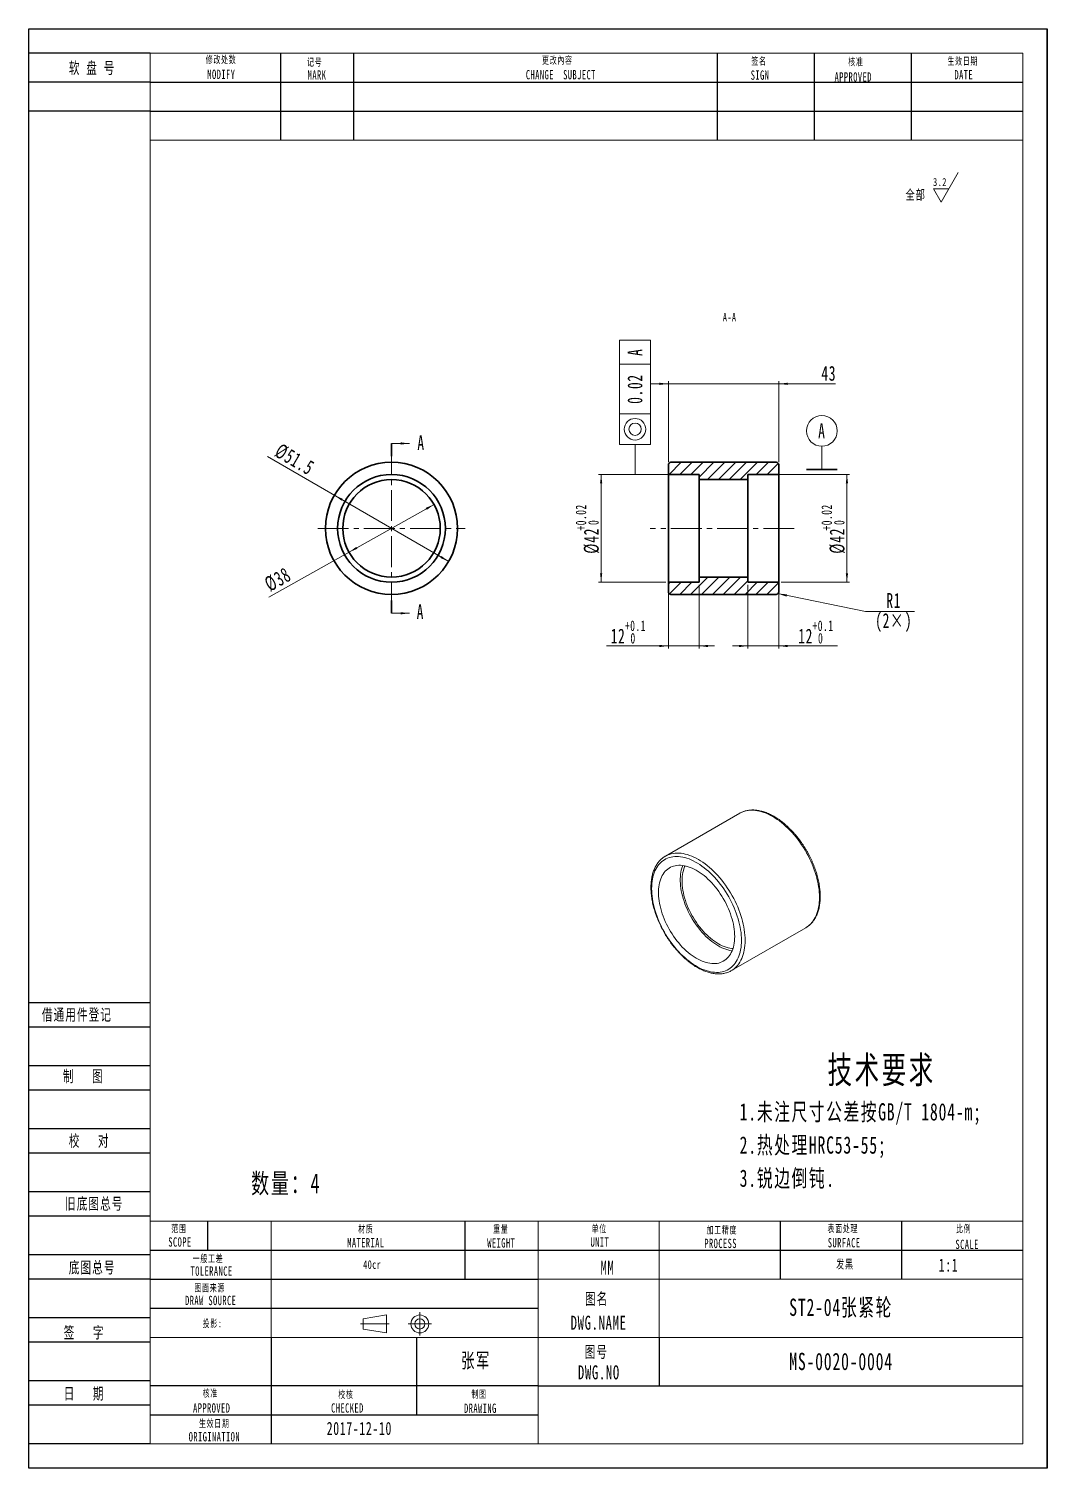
# Model space of a CAD drawing. Header units: millimetres. Extents: x 440 to 2654, y -10 to 563.
# Drawn here: x 876 to 1273, y 0 to 561 of the extents above; entities that cross this region are included whole.
import ezdxf

# ---------------------------------------------------------------- set-up
doc = ezdxf.new("R2010")
doc.units = ezdxf.units.MM
doc.set_wipeout_variables(frame=1)
doc.linetypes.add('AD_LTYPE3 0 mm', pattern=[16, 11, -1, 1, -1, 1, -1])
doc.linetypes.add('点画线', pattern=[18, 12, -2, 2, -2])
doc.layers.get('0').update_dxf_attribs({"lineweight": 35})
for name, color, linetype, lineweight in [('ACAD0', 7, 'Continuous', 0), ('ACADA-定位3-标高', 171, 'Continuous', 0), ('ACADA-构件3-柱砼', 9, 'Continuous', 0), ('ACADA-构件8-屋面', 7, 'Continuous', 0), ('EB0', 7, 'Continuous', 35), ('中心线层', 1, '点画线', 18), ('剖面线层', 4, 'Continuous', 18), ('尺寸线层', 3, 'Continuous', 18)]:
    doc.layers.add(name, color=color, linetype=linetype, lineweight=lineweight)
doc.styles.add('标准', font='', dxfattribs={"width": 0.667})
doc.styles.get('标准').set_extended_font_data('宋体')
doc.dimstyles.new('标准', dxfattribs={"dimtxt": 5.779688, "dimasz": 3.5, "dimexe": 1, "dimexo": 1, "dimgap": 1.209086, "dimtad": 1, "dimdsep": 46, "dimtxsty": '标准', "dimblk": '_CAXARROW', "dimcen": 0, "dimdle": 7, "dimazin": 2, "dimtfac": 0.707107, "dimtdec": 3, "dimtmove": 0, "dimatfit": 3, "dimfxl": 0, "dimfrac": 2, "dimtolj": 1, "dimarcsym": 0})

# ---------------------------------------------------------------- blocks, each defined once
blk = doc.blocks.new('*X4')
at = {"layer": '尺寸线层', "linetype": 'Continuous', "lineweight": 18}
for p, q in [((6.49, -1.41), (13.14, 10.09)), ((3.48, 3.82), (9.51, 3.82)), ((6.49, -1.41), (3.48, 3.82))]:
    blk.add_line(p, q, dxfattribs=at)
at = {"layer": '尺寸线层', "linetype": 'Continuous', "lineweight": 18, "line_spacing_factor": 1.15057, "style": '标准'}
for s, insert, char_height, width, attachment_point in [('\\T1.1;3.2', (8.68, 6.41), 3.116, 6.8178, 6), ('\\T1.1;全部', (-3.47, 1.27), 3.853, 17.1639, 5)]:
    blk.add_mtext(s, dxfattribs=dict(at, insert=insert, char_height=char_height, width=width, attachment_point=attachment_point))
blk = doc.blocks.new('*X17')
at = {"layer": '尺寸线层', "linetype": 'Continuous', "lineweight": 18}
for points in [[(995.26, 379.39), (998.5, 378.01), (998.06, 377.26)], [(1039.81, 353.56), (1037, 355.7), (1036.56, 354.94)]]:
    blk.add_hatch(color=0, dxfattribs=at).paths.add_polyline_path(points, flags=0)
at = {"layer": '尺寸线层', "color": 0, "linetype": 'Continuous', "lineweight": 18}
blk.add_line((969.2, 394.5), (1039.81, 353.56), dxfattribs=at)
at = {"layer": '尺寸线层', "color": 0, "linetype": 'Continuous', "lineweight": 18, "insert": (979.77, 393.35), "char_height": 5.7797, "width": 26.7167, "attachment_point": 5, "rotation": 329.8996, "line_spacing_factor": 1.15057, "style": '标准'}
blk.add_mtext('\\T1.1;%%C51.5', dxfattribs=at)
blk = doc.blocks.new('_CAXARROW')
blk.add_hatch(color=0).paths.add_polyline_path([(0, 0), (-1, 0.125), (-1, -0.125)], flags=0)
blk = doc.blocks.new('*X18')
at = {"layer": '尺寸线层', "linetype": 'Continuous', "lineweight": 18}
for points in [[(7, 66.21), (3.5, 66.65), (3.5, 65.77)], [(7, 0), (3.5, 0.44), (3.5, -0.44)]]:
    blk.add_hatch(color=0, dxfattribs=at).paths.add_polyline_path(points, flags=0)
at = {"layer": '尺寸线层', "color": 0, "linetype": 'Continuous', "lineweight": 35}
for p, q in [((0, 66.21), (0, 61.21)), ((0, 5), (0, 0))]:
    blk.add_line(p, q, dxfattribs=at)
at = {"layer": '尺寸线层', "color": 0, "linetype": 'Continuous', "lineweight": 18}
for p, q in [((0, 66.21), (7, 66.21)), ((0, 0), (7, 0))]:
    blk.add_line(p, q, dxfattribs=at)
at = {"layer": '尺寸线层', "color": 0, "linetype": 'Continuous', "lineweight": 18, "char_height": 5.78, "width": 3.9514, "attachment_point": 7, "line_spacing_factor": 1.15057, "style": '标准'}
for insert in [(10.07, 63.62), (9.8, -2.28)]:
    blk.add_mtext('\\T1.1;A', dxfattribs=dict(at, insert=insert))
blk = doc.blocks.new('*X20')
at = {"color": 0, "attachment_point": 1, "line_spacing_factor": 1.15057, "style": '标准'}
for s, insert, char_height, width in [('\\T1.1;12', (1102.93, 327.36), 5.78, 28.6464), ('\\T1.1;{\\H0.707107x;+0.1}', (1108.51, 330.55), 5.7797, 16.6706), ('\\T1.1;{\\H0.707107x;0}', (1110.65, 325.67), 5.7797, 16.6706)]:
    blk.add_mtext(s, dxfattribs=dict(at, insert=insert, char_height=char_height, width=width))
blk = doc.blocks.new('*X19')
at = {"layer": '尺寸线层', "linetype": 'Continuous', "lineweight": 18}
for points in [[(1125.42, 320.62), (1121.92, 320.18), (1121.92, 321.06)], [(1137.42, 320.62), (1140.92, 320.18), (1140.92, 321.06)]]:
    blk.add_hatch(color=0, dxfattribs=at).paths.add_polyline_path(points, flags=0)
at = {"layer": '尺寸线层', "color": 0, "linetype": 'Continuous', "lineweight": 18}
for p, q in [((1125.42, 344.48), (1125.42, 319.62)), ((1137.42, 344.48), (1137.42, 319.62)), ((1143.42, 320.62), (1101.33, 320.62))]:
    blk.add_line(p, q, dxfattribs=at)
blk.add_blockref('*X20', (0, 0), dxfattribs=at)
blk = doc.blocks.new('*X22')
at = {"color": 0, "attachment_point": 1, "line_spacing_factor": 1.15057, "style": '标准'}
for s, insert, char_height, width in [('\\T1.1;12', (1176.02, 327.36), 5.78, 28.6464), ('\\T1.1;{\\H0.707107x;+0.1}', (1181.6, 330.55), 5.7797, 16.6706), ('\\T1.1;{\\H0.707107x;0}', (1183.75, 325.67), 5.7797, 16.6706)]:
    blk.add_mtext(s, dxfattribs=dict(at, insert=insert, char_height=char_height, width=width))
blk = doc.blocks.new('*X21')
at = {"layer": '尺寸线层', "linetype": 'Continuous', "lineweight": 18}
for points in [[(1156.42, 320.62), (1152.92, 320.18), (1152.92, 321.06)], [(1168.42, 320.62), (1171.92, 320.18), (1171.92, 321.06)]]:
    blk.add_hatch(color=0, dxfattribs=at).paths.add_polyline_path(points, flags=0)
at = {"layer": '尺寸线层', "color": 0, "linetype": 'Continuous', "lineweight": 18}
for p, q in [((1156.42, 344.48), (1156.42, 319.62)), ((1168.42, 344.48), (1168.42, 319.62)), ((1191.33, 320.62), (1150.42, 320.62))]:
    blk.add_line(p, q, dxfattribs=at)
blk.add_blockref('*X22', (0, 0), dxfattribs=at)
blk = doc.blocks.new('*X24')
at = {"color": 0, "char_height": 5.7797, "attachment_point": 1, "rotation": 90, "line_spacing_factor": 1.15057, "style": '标准'}
for s, insert, width in [('\\T1.1;{\\H0.707107x;+0.02}', (1089.3, 365.64), 20.9352), ('\\T1.1;%%C42', (1092.48, 356.6), 39.8415), ('\\T1.1;{\\H0.707107x;0}', (1094.18, 367.79), 20.9352)]:
    blk.add_mtext(s, dxfattribs=dict(at, insert=insert, width=width))
blk = doc.blocks.new('*X23')
at = {"layer": '尺寸线层', "linetype": 'Continuous', "lineweight": 18}
for points in [[(1099.23, 387.48), (1098.79, 383.98), (1099.66, 383.98)], [(1099.23, 345.48), (1098.79, 348.98), (1099.66, 348.98)]]:
    blk.add_hatch(color=0, dxfattribs=at).paths.add_polyline_path(points, flags=0)
at = {"layer": '尺寸线层', "color": 0, "linetype": 'Continuous', "lineweight": 18}
for p, q in [((1124.42, 387.48), (1098.23, 387.48)), ((1099.23, 345.48), (1099.23, 387.48)), ((1124.42, 345.48), (1098.23, 345.48))]:
    blk.add_line(p, q, dxfattribs=at)
blk.add_blockref('*X24', (0, 0), dxfattribs=at)
blk = doc.blocks.new('*X26')
at = {"color": 0, "char_height": 5.7797, "attachment_point": 1, "rotation": 90, "line_spacing_factor": 1.15057, "style": '标准'}
for s, insert, width in [('\\T1.1;{\\H0.707107x;+0.02}', (1185.07, 365.64), 20.9352), ('\\T1.1;%%C42', (1188.26, 356.6), 39.8415), ('\\T1.1;{\\H0.707107x;0}', (1189.95, 367.79), 20.9352)]:
    blk.add_mtext(s, dxfattribs=dict(at, insert=insert, width=width))
blk = doc.blocks.new('*X25')
at = {"layer": '尺寸线层', "linetype": 'Continuous', "lineweight": 18}
for points in [[(1195, 387.48), (1194.56, 383.98), (1195.44, 383.98)], [(1195, 345.48), (1194.56, 348.98), (1195.44, 348.98)]]:
    blk.add_hatch(color=0, dxfattribs=at).paths.add_polyline_path(points, flags=0)
at = {"layer": '尺寸线层', "color": 0, "linetype": 'Continuous', "lineweight": 18}
for p, q in [((1169.42, 387.48), (1196, 387.48)), ((1195, 345.48), (1195, 387.48)), ((1169.42, 345.48), (1196, 345.48))]:
    blk.add_line(p, q, dxfattribs=at)
blk.add_blockref('*X26', (0, 0), dxfattribs=at)
blk = doc.blocks.new('*X27')
at = {"layer": '尺寸线层', "color": 0, "linetype": 'Continuous', "lineweight": 18}
for p, q in [((0, 2), (0, 11)), ((-16.82, 0), (6, 0))]:
    blk.add_line(p, q, dxfattribs=at)
at = {"layer": '尺寸线层', "color": 0, "linetype": 'Continuous', "lineweight": 35}
blk.add_line((-6, 2), (6, 2), dxfattribs=at)
at = {"layer": '尺寸线层', "color": 0, "linetype": 'Continuous', "lineweight": 18}
blk.add_circle((0, 17), 6, dxfattribs=at)
at = {"layer": '尺寸线层', "color": 0, "linetype": 'Continuous', "lineweight": 18, "insert": (0, 17), "char_height": 5.78, "width": 3.9514, "attachment_point": 5, "line_spacing_factor": 1.15057, "style": '标准'}
blk.add_mtext('\\T1.1;A', dxfattribs=at)
blk = doc.blocks.new('*X28')
at = {"layer": '尺寸线层', "color": 0, "linetype": 'Continuous', "lineweight": 18}
for p, q in [((-6.99, 52.35), (-18.99, 52.35)), ((-18.99, 23.65), (-18.99, 52.35)), ((-6.99, 23.65), (-6.99, 52.35)), ((-6.99, 43.01), (-18.99, 43.01)), ((-18.99, 11.65), (-18.99, 23.65)), ((-6.99, 23.65), (-18.99, 23.65)), ((-6.99, 23.65), (-6.99, 11.65)), ((-18.99, 11.65), (-6.99, 11.65)), ((-12.99, 0), (-12.99, 11.65)), ((2.56, 0), (-12.99, 0)), ((0, 0), (2.56, 0))]:
    blk.add_line(p, q, dxfattribs=at)
for radius in [4.2, 2.4]:
    blk.add_circle((-12.99, 17.65), radius, dxfattribs=at)
at = {"layer": '尺寸线层', "color": 0, "linetype": 'Continuous', "lineweight": 18, "char_height": 5.78, "attachment_point": 5, "rotation": 90, "line_spacing_factor": 1.15057, "style": '标准'}
for s, insert, width in [('\\T1.1;A', (-12.99, 47.68), 3.9514), ('\\T1.1;0.02', (-12.99, 33.33), 17.1678)]:
    blk.add_mtext(s, dxfattribs=dict(at, insert=insert, width=width))
blk = doc.blocks.new('*X29')
at = {"layer": '尺寸线层', "linetype": 'Continuous', "lineweight": 18}
for points in [[(1034.1, 375.78), (1030.84, 374.45), (1031.26, 373.68)], [(1000.97, 357.18), (1003.8, 359.27), (1004.23, 358.51)]]:
    blk.add_hatch(color=0, dxfattribs=at).paths.add_polyline_path(points, flags=0)
at = {"layer": '尺寸线层', "color": 0, "linetype": 'Continuous', "lineweight": 18}
blk.add_line((969.75, 339.65), (1034.1, 375.78), dxfattribs=at)
at = {"layer": '尺寸线层', "color": 0, "linetype": 'Continuous', "lineweight": 18, "insert": (973.21, 346.54), "char_height": 5.7797, "width": 17.5432, "attachment_point": 5, "rotation": 29.3068, "line_spacing_factor": 1.15057, "style": '标准'}
blk.add_mtext('\\T1.1;%%C38', dxfattribs=at)
blk = doc.blocks.new('*X30')
at = {"layer": '尺寸线层', "linetype": 'Continuous', "lineweight": 18}
blk.add_hatch(color=0, dxfattribs=at).paths.add_polyline_path([(-45.12, 6.97), (-41.6, 6.69), (-41.78, 5.84)], flags=0)
at = {"layer": '尺寸线层', "color": 0, "linetype": 'Continuous', "lineweight": 18}
for p, q in [((-45.12, 6.97), (-11.05, 0)), ((-11.05, 0), (8.05, 0))]:
    blk.add_line(p, q, dxfattribs=at)
at = {"layer": '尺寸线层', "color": 0, "linetype": 'Continuous', "lineweight": 18, "char_height": 5.78, "attachment_point": 5, "line_spacing_factor": 1.15057, "style": '标准'}
for s, insert, width in [('\\T1.1;R1', (0, 4.31), 7.8001), ('\\T1.1;(2×)', (0, -4.31), 19.9627)]:
    blk.add_mtext(s, dxfattribs=dict(at, insert=insert, width=width))
blk = doc.blocks.new('*X50')
at = {"layer": '尺寸线层', "linetype": 'Continuous'}
for points in [[(1125.42, 422.84), (1121.92, 423.27), (1121.92, 422.4)], [(1168.42, 422.84), (1171.92, 423.27), (1171.92, 422.4)]]:
    blk.add_hatch(color=0, dxfattribs=at).paths.add_polyline_path(points, flags=0)
at = {"layer": '尺寸线层', "color": 0, "linetype": 'Continuous'}
for p, q in [((1118.42, 422.84), (1190.54, 422.84)), ((1125.42, 392.23), (1125.42, 423.84)), ((1168.42, 392.23), (1168.42, 423.84))]:
    blk.add_line(p, q, dxfattribs=at)
at = {"layer": '尺寸线层', "color": 0, "insert": (1187.93, 426.89), "char_height": 5.78, "width": 11.5594, "attachment_point": 5, "line_spacing_factor": 1.15057, "style": '标准'}
blk.add_mtext('\\T1.1;43', dxfattribs=at)

msp = doc.modelspace()

# ---------------------------------------------------------------- hatches: boundary and pattern name
at = {"layer": '剖面线层', "linetype": 'Continuous', "lineweight": 18}
h = msp.add_hatch(dxfattribs=at)
h.set_pattern_fill('无图案', color=256, style=0, pattern_type=0)
h.set_pattern_definition([(45, (0, 0), (-2.12132, 2.12132), [])])
edge = h.paths.add_edge_path(flags=0)
edge.add_arc((1126.418, 341.727), 1, 180, 270)
edge.add_line((1167.418, 340.727), (1126.418, 340.727))
edge.add_arc((1167.418, 341.727), 1, 270, 360)
edge.add_line((1168.418, 345.477), (1168.418, 341.727))
edge.add_line((1156.418, 345.477), (1168.418, 345.477))
edge.add_line((1156.418, 347.477), (1156.418, 345.477))
edge.add_line((1137.418, 347.477), (1156.418, 347.477))
edge.add_line((1137.418, 345.477), (1137.418, 347.477))
edge.add_line((1125.418, 345.477), (1137.418, 345.477))
edge.add_line((1125.418, 341.727), (1125.418, 345.477))
edge = h.paths.add_edge_path(flags=0)
edge.add_line((1137.418, 387.477), (1125.418, 387.477))
edge.add_line((1137.418, 385.477), (1137.418, 387.477))
edge.add_line((1156.418, 385.477), (1137.418, 385.477))
edge.add_line((1156.418, 387.477), (1156.418, 385.477))
edge.add_line((1168.418, 387.477), (1156.418, 387.477))
edge.add_line((1168.418, 391.227), (1168.418, 387.477))
edge.add_arc((1167.418, 391.227), 1, 0, 90)
edge.add_line((1126.418, 392.227), (1167.418, 392.227))
edge.add_arc((1126.418, 391.227), 1, 90, 180)
edge.add_line((1125.418, 387.477), (1125.418, 391.227))

# ---------------------------------------------------------------- linework, layer by layer
at = {"layer": 'ACAD0', "linetype": 'Continuous', "lineweight": 0}
for p, q in [((923.431, 9.449), (923.431, 551.825)), ((923.431, 551.825), (1263.597, 551.825)), ((1263.597, 551.825), (1263.597, 9.449)), ((923.431, 517.809), (1263.597, 517.809)), ((923.431, 96.38), (1263.597, 96.38)), ((970.676, 51.025), (970.676, 96.38)), ((1074.616, 9.449), (1074.616, 96.38)), ((1121.861, 51.025), (1121.861, 96.38)), ((1074.616, 73.703), (1263.597, 73.703)), ((923.431, 51.025), (1263.597, 51.025)), ((923.431, 9.449), (1263.597, 9.449))]:
    msp.add_line(p, q, dxfattribs=at)
at = {"layer": 'ACAD0', "color": 7, "linetype": 'Continuous', "lineweight": 15}
for p, q in [((1153.232, 255.375), (1124.24, 238.638)), ((1124.206, 238.618), (1124.24, 238.638)), ((1149.988, 194.037), (1178.98, 210.773)), ((1178.965, 210.764), (1178.98, 210.773))]:
    msp.add_line(p, q, dxfattribs=at)
at = {"layer": 'ACAD0', "color": 8, "linetype": 'Continuous', "lineweight": 15}
for points in [[(1184.314, 222.563), (1184.293, 223.575), (1184.231, 224.609), (1184.128, 225.662), (1183.985, 226.732), (1183.801, 227.816), (1183.576, 228.912), (1183.312, 230.018), (1183.01, 231.13), (1182.668, 232.247), (1182.29, 233.366), (1181.874, 234.484), (1181.423, 235.599), (1180.938, 236.708), (1180.418, 237.809), (1179.867, 238.899), (1179.284, 239.976), (1178.671, 241.037), (1178.03, 242.081), (1177.361, 243.104), (1176.667, 244.104), (1175.95, 245.079), (1175.21, 246.027), (1174.449, 246.946), (1173.67, 247.833), (1172.873, 248.687), (1172.061, 249.505), (1171.236, 250.287), (1170.399, 251.029), (1169.552, 251.731), (1168.697, 252.39), (1167.837, 253.005), (1166.972, 253.576), (1166.106, 254.1), (1165.239, 254.576), (1164.375, 255.004), (1163.515, 255.382), (1162.66, 255.709), (1161.813, 255.985), (1160.976, 256.209), (1160.151, 256.381), (1159.339, 256.5), (1158.542, 256.566), (1157.762, 256.579), (1157.002, 256.538), (1156.262, 256.445), (1155.544, 256.298), (1154.85, 256.099), (1154.182, 255.848), (1153.541, 255.545), (1153.232, 255.375)], [(1124.24, 238.638), (1124.549, 238.808), (1125.191, 239.111), (1125.859, 239.363), (1126.553, 239.562), (1127.27, 239.708), (1128.01, 239.802), (1128.771, 239.843), (1129.551, 239.83), (1130.347, 239.764), (1131.159, 239.645), (1131.985, 239.473), (1132.822, 239.249), (1133.669, 238.973), (1134.523, 238.645), (1135.384, 238.267), (1136.248, 237.84), (1137.114, 237.363), (1137.981, 236.839), (1138.845, 236.269), (1139.706, 235.653), (1140.56, 234.994), (1141.407, 234.293), (1142.244, 233.55), (1143.07, 232.769), (1143.882, 231.951), (1144.678, 231.097), (1145.458, 230.21), (1146.218, 229.291), (1146.958, 228.343), (1147.676, 227.368), (1148.37, 226.367), (1149.038, 225.344), (1149.679, 224.301), (1150.292, 223.24), (1150.875, 222.163), (1151.427, 221.072), (1151.946, 219.972), (1152.432, 218.862), (1152.883, 217.747), (1153.298, 216.629), (1153.677, 215.511), (1154.018, 214.394), (1154.321, 213.281), (1154.585, 212.176), (1154.809, 211.08), (1154.993, 209.995), (1155.137, 208.926), (1155.24, 207.872), (1155.302, 206.839), (1155.322, 205.826)], [(1178.98, 210.773), (1179.284, 210.957), (1179.867, 211.361), (1180.418, 211.814), (1180.938, 212.315), (1181.423, 212.864), (1181.874, 213.458), (1182.29, 214.096), (1182.668, 214.778), (1183.01, 215.501), (1183.312, 216.264), (1183.576, 217.065), (1183.801, 217.902), (1183.985, 218.773), (1184.128, 219.677), (1184.231, 220.612), (1184.293, 221.574), (1184.314, 222.563)], [(1155.322, 205.826), (1155.302, 204.838), (1155.24, 203.875), (1155.137, 202.941), (1154.993, 202.037), (1154.809, 201.165), (1154.585, 200.328), (1154.321, 199.527), (1154.018, 198.765), (1153.677, 198.042), (1153.298, 197.36), (1152.883, 196.722), (1152.432, 196.127), (1151.946, 195.579), (1151.427, 195.078), (1150.875, 194.625), (1150.292, 194.221), (1149.992, 194.039)]]:
    msp.add_lwpolyline(points, dxfattribs=at)
at = {"layer": 'ACAD0', "color": 7, "linetype": 'Continuous', "lineweight": 15}
for points in [[(1153.908, 205.826), (1153.888, 206.814), (1153.827, 207.824), (1153.725, 208.852), (1153.582, 209.897), (1153.4, 210.956), (1153.177, 212.027), (1152.916, 213.107), (1152.616, 214.193), (1152.278, 215.283), (1151.904, 216.375), (1151.493, 217.466), (1151.046, 218.553), (1150.566, 219.635), (1150.052, 220.707), (1149.507, 221.768), (1148.931, 222.816), (1148.326, 223.848), (1147.693, 224.861), (1147.033, 225.853), (1146.349, 226.822), (1145.642, 227.766), (1144.912, 228.682), (1144.164, 229.568), (1143.397, 230.422), (1142.613, 231.243), (1141.815, 232.028), (1141.005, 232.775), (1140.184, 233.482), (1139.354, 234.149), (1138.517, 234.774), (1137.675, 235.354), (1136.83, 235.889), (1135.984, 236.377), (1135.14, 236.817), (1134.298, 237.209), (1133.461, 237.551), (1132.631, 237.843), (1131.81, 238.083), (1130.999, 238.272), (1130.201, 238.408), (1129.418, 238.492), (1128.651, 238.523), (1127.902, 238.502), (1127.173, 238.427), (1126.466, 238.3), (1125.781, 238.121), (1125.122, 237.891), (1124.489, 237.608), (1123.884, 237.275), (1123.308, 236.893), (1122.762, 236.461), (1122.249, 235.982), (1121.768, 235.455), (1121.322, 234.883), (1120.911, 234.267), (1120.536, 233.608), (1120.198, 232.907), (1119.899, 232.167), (1119.637, 231.389), (1119.415, 230.575), (1119.232, 229.727), (1119.09, 228.846), (1118.988, 227.936), (1118.927, 226.997), (1118.906, 226.032), (1118.927, 225.044), (1118.988, 224.035), (1119.09, 223.006), (1119.232, 221.961), (1119.415, 220.902), (1119.637, 219.832), (1119.899, 218.752), (1120.198, 217.666), (1120.536, 216.575), (1120.911, 215.483), (1121.322, 214.392), (1121.768, 213.305), (1122.249, 212.224), (1122.762, 211.152), (1123.308, 210.09), (1123.884, 209.043), (1124.489, 208.011), (1125.122, 206.998), (1125.781, 206.006), (1126.466, 205.036), (1127.173, 204.093), (1127.902, 203.177), (1128.651, 202.291), (1129.418, 201.436), (1130.201, 200.616), (1130.999, 199.831), (1131.81, 199.084), (1132.631, 198.376), (1133.461, 197.709), (1134.298, 197.085), (1135.14, 196.505), (1135.984, 195.97), (1136.83, 195.482), (1137.675, 195.041), (1138.517, 194.649), (1139.354, 194.307), (1140.184, 194.016), (1141.005, 193.776), (1141.815, 193.587), (1142.613, 193.451), (1143.397, 193.367), (1144.164, 193.335), (1144.912, 193.357), (1145.642, 193.431), (1146.349, 193.558), (1147.033, 193.737), (1147.693, 193.968), (1148.326, 194.25), (1148.931, 194.583), (1149.507, 194.966), (1150.052, 195.397), (1150.566, 195.877), (1151.046, 196.403), (1151.493, 196.975), (1151.904, 197.592), (1152.278, 198.251), (1152.616, 198.951), (1152.916, 199.691), (1153.177, 200.469), (1153.4, 201.283), (1153.582, 202.132), (1153.725, 203.012), (1153.827, 203.923), (1153.888, 204.862), (1153.908, 205.826)], [(1151.257, 207.357), (1151.236, 208.274), (1151.174, 209.212), (1151.071, 210.169), (1150.927, 211.142), (1150.742, 212.128), (1150.518, 213.125), (1150.254, 214.13), (1149.951, 215.14), (1149.611, 216.152), (1149.234, 217.163), (1148.822, 218.171), (1148.374, 219.173), (1147.894, 220.166), (1147.381, 221.146), (1146.838, 222.113), (1146.265, 223.062), (1145.666, 223.991), (1145.04, 224.898), (1144.39, 225.779), (1143.719, 226.634), (1143.026, 227.458), (1142.315, 228.25), (1141.588, 229.008), (1140.847, 229.73), (1140.093, 230.413), (1139.328, 231.055), (1138.556, 231.656), (1137.777, 232.213), (1136.995, 232.724), (1136.211, 233.188), (1135.428, 233.605), (1134.647, 233.972), (1133.872, 234.289), (1133.103, 234.554), (1132.344, 234.768), (1131.596, 234.929), (1130.861, 235.037), (1130.142, 235.092), (1129.44, 235.094), (1128.758, 235.042), (1128.097, 234.937), (1127.459, 234.779), (1126.846, 234.569), (1126.259, 234.306), (1125.702, 233.992), (1125.173, 233.628), (1124.677, 233.215), (1124.212, 232.753), (1123.782, 232.245), (1123.387, 231.691), (1123.029, 231.093), (1122.707, 230.452), (1122.424, 229.772), (1122.18, 229.053), (1121.975, 228.297), (1121.811, 227.506), (1121.687, 226.684), (1121.605, 225.831), (1121.563, 224.951), (1121.563, 224.046), (1121.605, 223.118), (1121.687, 222.17), (1121.811, 221.205), (1121.975, 220.225), (1122.18, 219.233), (1122.424, 218.232), (1122.707, 217.224), (1123.029, 216.213), (1123.387, 215.201), (1123.782, 214.191), (1124.212, 213.186), (1124.677, 212.188), (1125.173, 211.201), (1125.702, 210.227), (1126.259, 209.269), (1126.846, 208.33), (1127.459, 207.411), (1128.097, 206.517), (1128.758, 205.649), (1129.44, 204.809), (1130.142, 204), (1130.861, 203.225), (1131.596, 202.485), (1132.344, 201.782), (1133.103, 201.119), (1133.872, 200.498), (1134.647, 199.919), (1135.428, 199.385), (1136.211, 198.897), (1136.995, 198.456), (1137.777, 198.064), (1138.556, 197.722), (1139.328, 197.431), (1140.093, 197.191), (1140.847, 197.003), (1141.588, 196.869), (1142.315, 196.787), (1143.026, 196.759), (1143.719, 196.784), (1144.39, 196.862), (1145.04, 196.994), (1145.666, 197.178), (1146.265, 197.415), (1146.838, 197.703), (1147.381, 198.042), (1147.894, 198.431), (1148.374, 198.869), (1148.822, 199.354), (1149.234, 199.885), (1149.611, 200.462), (1149.951, 201.081), (1150.254, 201.742), (1150.518, 202.442), (1150.742, 203.179), (1150.927, 203.953), (1151.071, 204.76), (1151.174, 205.597), (1151.236, 206.464), (1151.257, 207.357)], [(1131.046, 235.015), (1130.909, 234.67), (1130.665, 233.951), (1130.461, 233.195), (1130.296, 232.405), (1130.173, 231.582), (1130.09, 230.73), (1130.049, 229.85), (1130.049, 228.944), (1130.09, 228.016), (1130.173, 227.069), (1130.296, 226.103), (1130.461, 225.123), (1130.665, 224.131), (1130.909, 223.13), (1131.193, 222.122), (1131.514, 221.111), (1131.873, 220.099), (1132.268, 219.089), (1132.698, 218.084), (1133.162, 217.086), (1133.659, 216.099), (1134.187, 215.125), (1134.745, 214.167), (1135.331, 213.228), (1135.944, 212.31), (1136.582, 211.415), (1137.243, 210.547), (1137.925, 209.707), (1138.627, 208.899), (1139.346, 208.123), (1140.081, 207.383), (1140.829, 206.681), (1141.588, 206.018), (1142.357, 205.396), (1143.133, 204.817), (1143.913, 204.283), (1144.697, 203.795), (1145.48, 203.354), (1146.263, 202.963), (1147.041, 202.62), (1147.814, 202.329), (1148.578, 202.089), (1149.332, 201.902), (1150.074, 201.767), (1150.254, 201.742)], [(1131.94, 234.861), (1131.755, 234.457), (1131.491, 233.779), (1131.266, 233.063), (1131.081, 232.312), (1130.937, 231.526), (1130.833, 230.71), (1130.771, 229.864), (1130.75, 228.992), (1130.771, 228.096), (1130.833, 227.178), (1130.937, 226.242), (1131.081, 225.29), (1131.266, 224.325), (1131.491, 223.35), (1131.755, 222.367), (1132.058, 221.38), (1132.398, 220.391), (1132.775, 219.404), (1133.187, 218.42), (1133.634, 217.444), (1134.114, 216.478), (1134.625, 215.524), (1135.167, 214.586), (1135.737, 213.666), (1136.334, 212.768), (1136.956, 211.892), (1137.602, 211.044), (1138.268, 210.223), (1138.954, 209.434), (1139.658, 208.679), (1140.377, 207.959), (1141.109, 207.276), (1141.852, 206.634), (1142.605, 206.033), (1143.364, 205.475), (1144.127, 204.963), (1144.893, 204.497), (1145.658, 204.079), (1146.422, 203.71), (1147.181, 203.391), (1147.933, 203.124), (1148.676, 202.908), (1149.408, 202.745), (1150.127, 202.635), (1150.568, 202.593)]]:
    msp.add_lwpolyline(points, dxfattribs=at)
for points, knots in [([(1184.607, 222.971), (1184.606, 223.141), (1184.603, 223.633), (1184.568, 224.461), (1184.492, 225.46), (1184.377, 226.474), (1184.226, 227.501), (1184.038, 228.538), (1183.813, 229.584), (1183.553, 230.637), (1183.258, 231.694), (1182.928, 232.754), (1182.565, 233.814), (1182.168, 234.872), (1181.74, 235.927), (1181.28, 236.976), (1180.79, 238.017), (1180.27, 239.048), (1179.722, 240.067), (1179.147, 241.072), (1178.547, 242.061), (1177.921, 243.032), (1177.271, 243.983), (1176.599, 244.913), (1175.906, 245.819), (1175.194, 246.699), (1174.463, 247.552), (1173.715, 248.377), (1172.952, 249.17), (1172.174, 249.932), (1171.384, 250.66), (1170.583, 251.352), (1169.772, 252.008), (1168.953, 252.626), (1168.128, 253.204), (1167.298, 253.742), (1166.464, 254.238), (1165.628, 254.691), (1164.793, 255.099), (1163.958, 255.463), (1163.127, 255.78), (1162.301, 256.051), (1161.482, 256.273), (1160.671, 256.448), (1159.871, 256.573), (1159.084, 256.649), (1158.31, 256.676), (1157.553, 256.654), (1156.814, 256.582), (1156.095, 256.461), (1155.398, 256.293), (1154.723, 256.077), (1154.074, 255.812), (1153.567, 255.571), (1153.287, 255.401), (1153.205, 255.352)], [0, 0, 0, 0, 0.5274473, 1.5254479, 2.5231629, 3.5205618, 4.5175842, 5.5141971, 6.5103894, 7.5061659, 8.5015438, 9.4965492, 10.4912147, 11.4855777, 12.4796787, 13.4735604, 14.4672673, 15.4608445, 16.4543383, 17.4477949, 18.4412611, 19.4347707, 20.4283683, 21.4221012, 22.4160162, 23.4101602, 24.4045792, 25.3993184, 26.394421, 27.3899278, 28.3858755, 29.3822951, 30.3792099, 31.3766316, 32.3745575, 33.3729644, 34.3718032, 35.370991, 36.3704025, 37.3698107, 38.3689316, 39.3674301, 40.364893, 41.3608314, 42.3546924, 43.3458849, 44.3338207, 45.3179694, 46.2979244, 47.2734691, 48.2446337, 49.2117294, 50.1753529, 51.1363579, 51.5322691, 51.5322691, 51.5322691, 51.5322691]), ([(1124.206, 238.611), (1124.091, 238.545), (1123.775, 238.363), (1123.288, 238.016), (1122.745, 237.576), (1122.232, 237.092), (1121.749, 236.566), (1121.298, 235.999), (1120.878, 235.392), (1120.492, 234.745), (1120.139, 234.061), (1119.821, 233.339), (1119.539, 232.583), (1119.293, 231.792), (1119.084, 230.97), (1118.913, 230.118), (1118.779, 229.238), (1118.684, 228.332), (1118.626, 227.402), (1118.607, 226.449), (1118.626, 225.477), (1118.683, 224.487), (1118.777, 223.481), (1118.909, 222.461), (1119.077, 221.429), (1119.283, 220.387), (1119.524, 219.338), (1119.8, 218.283), (1120.112, 217.224), (1120.457, 216.164), (1120.836, 215.104), (1121.248, 214.047), (1121.691, 212.995), (1122.165, 211.95), (1122.669, 210.913), (1123.202, 209.887), (1123.762, 208.875), (1124.349, 207.877), (1124.962, 206.896), (1125.599, 205.934), (1126.259, 204.992), (1126.941, 204.074), (1127.643, 203.179), (1128.365, 202.312), (1129.104, 201.472), (1129.859, 200.661), (1130.629, 199.882), (1131.413, 199.136), (1132.208, 198.425), (1133.014, 197.749), (1133.828, 197.111), (1134.651, 196.511), (1135.478, 195.951), (1136.31, 195.433), (1137.145, 194.957), (1137.981, 194.525), (1138.816, 194.137), (1139.649, 193.795), (1140.478, 193.499), (1141.301, 193.251), (1142.117, 193.051), (1142.923, 192.899), (1143.717, 192.797), (1144.499, 192.743), (1145.265, 192.74), (1146.013, 192.785), (1146.743, 192.88), (1147.452, 193.023), (1148.14, 193.213), (1148.802, 193.452), (1149.422, 193.724), (1149.808, 193.939), (1149.991, 194.041)], [0, 0, 0, 0, 0.5255794, 1.4400919, 2.3549837, 3.2713516, 4.1901636, 5.1121895, 6.0379547, 6.9677224, 7.9015042, 8.8390952, 9.7801253, 10.7241183, 11.6705488, 12.6188902, 13.5686501, 14.5193925, 15.4707486, 16.4224187, 17.3741375, 18.3257117, 19.2770287, 20.2280137, 21.1786222, 22.128833, 23.0786431, 24.0280631, 24.9771136, 25.9258228, 26.874224, 27.8223544, 28.7702537, 29.7179634, 30.6655264, 31.6129862, 32.5603869, 33.5077729, 34.4551843, 35.4026557, 36.3502319, 37.297958, 38.2458787, 39.1940382, 40.1424802, 41.091247, 42.0403788, 42.9899129, 43.9398821, 44.8903128, 45.8412224, 46.7926162, 47.7444833, 48.6967907, 49.6494777, 50.6024474, 51.5555503, 52.5085208, 53.4610775, 54.4128666, 55.3634596, 56.3123596, 57.2590186, 58.2028684, 59.1433665, 60.0800539, 61.0126197, 61.9409613, 62.8652297, 63.7858499, 64.7035104, 65.5305131, 65.5305131, 65.5305131, 65.5305131]), ([(1178.962, 210.766), (1178.989, 210.78), (1179.219, 210.903), (1179.63, 211.178), (1180.189, 211.593), (1180.718, 212.056), (1181.217, 212.559), (1181.685, 213.104), (1182.122, 213.69), (1182.526, 214.316), (1182.897, 214.98), (1183.234, 215.682), (1183.535, 216.42), (1183.8, 217.193), (1184.029, 217.998), (1184.22, 218.834), (1184.374, 219.699), (1184.49, 220.592), (1184.568, 221.51), (1184.602, 222.306), (1184.606, 222.798), (1184.607, 222.971)], [0, 0, 0, 0, 0.1011538, 0.8817824, 1.6623438, 2.4436741, 3.2266665, 4.0120749, 4.8004626, 5.5921741, 6.3873318, 7.1858546, 7.9874959, 8.7918914, 9.5986095, 10.4071967, 11.2172141, 12.0282622, 12.8399949, 13.652125, 14.0909227, 14.0909227, 14.0909227, 14.0909227])]:
    msp.add_open_spline(points, degree=3, knots=knots, dxfattribs=at)
at = {"layer": 'ACADA-构件3-柱砼', "linetype": 'ByBlock', "lineweight": -2, "ltscale": 0.2}
for p, q in [((876.185, 0), (876.185, 561.274)), ((876.185, 561.274), (1273.046, 561.274)), ((1273.046, 0), (1273.046, 561.274)), ((1273.046, 561.274), (1273.046, 0)), ((923.431, 551.825), (876.185, 551.825)), ((974.455, 517.809), (974.455, 551.825)), ((1002.803, 517.809), (1002.803, 551.825)), ((1144.539, 517.809), (1144.539, 551.825)), ((1182.335, 517.809), (1182.335, 551.825)), ((1220.131, 517.809), (1220.131, 551.825)), ((923.431, 540.486), (876.185, 540.486)), ((923.431, 540.486), (1263.597, 540.486)), ((923.431, 529.148), (876.185, 529.148)), ((923.431, 529.148), (1263.597, 529.148)), ((923.431, 181.422), (876.185, 181.422)), ((923.431, 171.973), (876.185, 171.973)), ((923.431, 156.854), (876.185, 156.854)), ((923.431, 147.405), (876.185, 147.405)), ((923.431, 132.287), (876.185, 132.287)), ((923.431, 122.838), (876.185, 122.838)), ((923.431, 107.719), (876.185, 107.719)), ((923.431, 98.27), (876.185, 98.27)), ((945.847, 96.401), (945.847, 85.042)), ((1046.268, 73.703), (1046.268, 96.38)), ((1169.106, 73.703), (1169.106, 96.38)), ((1216.352, 73.703), (1216.352, 96.38)), ((923.431, 85.042), (1263.597, 85.042)), ((923.431, 83.152), (876.185, 83.152)), ((923.431, 73.703), (876.185, 73.703)), ((923.431, 73.703), (1074.616, 73.703)), ((923.431, 62.364), (1074.616, 62.364)), ((923.431, 58.584), (876.185, 58.584)), ((970.676, 51.025), (970.676, 9.449)), ((1027.37, 20.788), (1027.37, 51.025)), ((1121.861, 51.025), (1121.861, 32.127)), ((923.431, 49.135), (876.185, 49.135)), ((923.431, 34.017), (876.185, 34.017)), ((1074.616, 32.127), (923.431, 32.127)), ((1074.616, 32.127), (1263.597, 32.127)), ((923.431, 24.568), (876.185, 24.568)), ((923.431, 20.788), (1074.616, 20.788)), ((923.431, 9.449), (876.185, 9.449)), ((1273.046, 0), (876.185, 0))]:
    msp.add_line(p, q, dxfattribs=at)
at = {"layer": 'ACADA-构件8-屋面', "linetype": 'Continuous', "lineweight": 18}
for p, q in [((1005.392, 56.261), (1016.621, 56.261)), ((1006.454, 58.243), (1015.559, 59.748)), ((1006.454, 58.243), (1006.454, 54.28)), ((1015.559, 59.748), (1015.559, 52.775)), ((1024.013, 56.261), (1033.109, 56.261)), ((1028.561, 51.713), (1028.561, 60.81)), ((1006.454, 54.28), (1015.559, 52.775))]:
    msp.add_line(p, q, dxfattribs=at)
for radius in [3.487, 1.981]:
    msp.add_circle((1028.561, 56.261), radius, dxfattribs=at)
at = {"layer": 'EB0'}
for p, q in [((1125.418, 341.727), (1125.418, 391.227)), ((1137.418, 387.477), (1125.418, 387.477)), ((1167.418, 392.227), (1126.418, 392.227)), ((1137.418, 366.477), (1137.418, 387.477)), ((1168.418, 387.477), (1156.418, 387.477)), ((1156.418, 387.477), (1156.418, 345.477)), ((1168.418, 391.227), (1168.418, 341.727)), ((1156.418, 385.477), (1137.418, 385.477)), ((1137.418, 345.477), (1137.418, 366.477)), ((1125.418, 345.477), (1137.418, 345.477)), ((1137.418, 347.477), (1156.418, 347.477)), ((1156.418, 345.477), (1168.418, 345.477)), ((1126.418, 340.727), (1167.418, 340.727))]:
    msp.add_line(p, q, dxfattribs=at)
for radius in [25.75, 21, 19]:
    msp.add_circle((1017.534, 366.477), radius, dxfattribs=at)
for centre, start, end in [((1126.418, 391.227), 90, 180), ((1167.418, 391.227), 360, 90), ((1126.418, 341.727), 180, 270), ((1167.418, 341.727), 270, 360)]:
    msp.add_arc(centre, 1, start, end, dxfattribs=at)
at = {"layer": '中心线层', "linetype": '点画线', "lineweight": 18}
for p, q in [((1017.534, 333.371), (1017.534, 399.583)), ((988.784, 366.477), (1046.284, 366.477)), ((1174.428, 366.477), (1118.262, 366.477))]:
    msp.add_line(p, q, dxfattribs=at)

# ---------------------------------------------------------------- block references
at = {"layer": 'ACAD0'}
msp.add_blockref('*X4', (1225.258, 495.092), dxfattribs=at)
at = {"layer": '尺寸线层', "linetype": 'Continuous', "lineweight": 18}
msp.add_blockref('*X18', (1017.534, 333.371), dxfattribs=at)
at = {"layer": '尺寸线层'}
msp.add_blockref('*X30', (1213.242, 334.053), dxfattribs=at)

# ---------------------------------------------------------------- texts
at = {"layer": 'ACADA-定位3-标高', "linetype": 'Continuous', "lineweight": 18, "line_spacing_factor": 1.15057, "style": '标准'}
for s, insert, char_height, width, attachment_point in [('\\T1.1;数量：4', (962.81, 106.331), 7.7149, 39.68309, 7), ('\\T1.1;ST2-04张紧轮', (1192.729, 62.364), 6.74297, 141.73595, 5), ('\\T1.1;MS-0020-0004', (1192.729, 41.576), 6.74297, 141.73595, 5), ('\\T1.1;2017-12-10', (992.265, 12.895), 5.09884, 39.173, 7)]:
    msp.add_mtext(s, dxfattribs=dict(at, insert=insert, char_height=char_height, width=width, attachment_point=attachment_point))
at = {"layer": 'ACADA-定位3-标高', "linetype": 'AD_LTYPE3 0 mm', "lineweight": 0, "insert": (1230.771, 76.59), "char_height": 5.0972, "width": 10.86809, "attachment_point": 7, "line_spacing_factor": 1.15057, "style": '标准'}
msp.add_mtext('\\T1.1;1:1', dxfattribs=at)
at = {"layer": 'ACADA-构件8-屋面', "linetype": 'Continuous', "lineweight": 18, "line_spacing_factor": 1.15057, "style": '标准'}
for s, insert, char_height, width, attachment_point in [('\\T1.1;修改处数', (951.112, 549.114), 2.9127, 20.72747, 5), ('\\T1.1;记号', (987.588, 548.116), 2.9127, 14.51074, 5), ('\\T1.1;更改內容', (1082.158, 548.856), 2.9127, 39.39579, 5), ('\\T1.1;签名', (1160.754, 548.521), 2.9127, 14.51074, 5), ('\\T1.1;核准', (1198.483, 548.266), 2.9127, 18.65925, 5), ('\\T1.1;生效日期', (1240.161, 548.518), 2.9127, 16.57895, 5), ('\\T1.1;软 盘 号', (891.768, 548.285), 4.55105, 24.99156, 1), ('\\T1.1;MODIFY', (951.215, 543.49), 3.64084, 16.59104, 5), ('\\T1.1;MARK', (988.497, 543.267), 3.6408, 12.44253, 5), ('\\T1.1;CHANGE  SUBJECT', (1083.513, 543.344), 3.64084, 35.25937, 5), ('\\T1.1;SIGN', (1161.139, 543.177), 3.6408, 12.44253, 5), ('\\T1.1;DATE', (1240.529, 543.344), 3.6408, 12.44253, 5), ('\\T1.1;APPROVED', (1197.449, 542.467), 3.64084, 16.59104, 5), ('\\T1.1;借通用件登记', (881.282, 179.11), 4.55105, 42.94074, 1), ('\\T1.1;制   图', (889.476, 155.128), 4.55105, 24.99156, 1), ('\\T1.1;校   对', (891.768, 129.942), 4.55105, 24.99156, 1), ('\\T1.1;旧底图总号', (890.303, 105.419), 4.55105, 71.28793, 1), ('\\T1.1;SCOPE', (935.082, 88.179), 3.64084, 10.49631, 5), ('\\T1.1;范围', (934.687, 93.271), 2.9127, 9.1903, 5), ('\\T1.1;材质', (1007.53, 93.143), 2.9127, 15.00191, 5), ('\\T1.1;重量', (1060.11, 93.156), 2.9127, 16.93912, 5), ('\\T1.1;UNIT', (1098.715, 88.156), 3.6408, 11.00889, 5), ('\\T1.1;单位', (1098.493, 93.24), 2.9127, 13.06471, 5), ('\\T1.1;加工精度', (1146.26, 92.758), 2.9127, 18.38439, 5), ('\\T1.1;表面处理', (1193.397, 93.309), 2.9127, 18.38439, 5), ('\\T1.1;比例', (1240.498, 93.184), 2.9127, 16.69126, 5), ('\\T1.1;MATERIAL', (1007.538, 87.895), 3.64084, 15.39209, 5), ('\\T1.1;WEIGHT', (1060.285, 87.823), 3.64084, 15.29033, 5), ('\\T1.1;PROCESS', (1145.781, 87.631), 3.64084, 14.67599, 5), ('\\T1.1;SURFACE', (1193.909, 87.889), 3.64084, 14.57424, 5), ('\\T1.1;SCALE', (1241.842, 87.266), 3.64084, 15.13391, 5), ('\\T1.1;底图总号', (891.768, 80.562), 4.5511, 24.99156, 1), ('\\T1.1;TOLERANCE', (947.393, 76.814), 3.64084, 18.44864, 5), ('\\T1.1;一般工差', (946.008, 81.591), 2.9127, 20.32159, 5), ('\\T1.1;   MM', (1097.602, 78.184), 5.46126, 22.34339, 5), ('\\T1.1;图面来源', (946.699, 70.151), 2.9127, 24.196, 5), ('\\T1.1;图名', (1097.469, 65.83), 4.5511, 13.78546, 5), ('\\T1.1;投影:', (947.759, 56.283), 2.9127, 108.913, 5), ('\\T1.1;签   字', (889.787, 55.194), 4.55105, 24.99156, 1), ('\\T1.1;张军', (1050.399, 41.665), 5.772, 75.59251, 5), ('\\T1.1;图号', (1097.337, 45.122), 4.5511, 22.50287, 5), ('\\T1.1;日   期', (889.787, 31.382), 4.55105, 24.99156, 1), ('\\T1.1;核准', (946.917, 29.074), 2.9127, 16.93912, 5), ('\\T1.1;校核', (999.767, 28.576), 2.9127, 15.00191, 5), ('\\T1.1;制图', (1051.64, 28.702), 2.9127, 18.87632, 5), ('\\T1.1;APPROVED', (947.456, 23.463), 3.64084, 17.02023, 5), ('\\T1.1;CHECKED', (1000.353, 23.463), 3.64084, 14.67599, 5), ('\\T1.1;DRAWING', (1052.154, 23.338), 3.64084, 14.1672, 5), ('\\T1.1;生效日期', (948.45, 17.29), 2.9127, 24.196, 5), ('\\T1.1;ORIGINATION', (948.486, 12.239), 3.64084, 20.5743, 5)]:
    msp.add_mtext(s, dxfattribs=dict(at, insert=insert, char_height=char_height, width=width, attachment_point=attachment_point))
at = {"layer": '尺寸线层', "linetype": 'Continuous', "lineweight": 18, "line_spacing_factor": 1.15057, "style": '标准'}
for s, insert, char_height, width, attachment_point in [('\\T1.1;A-A', (1146.645, 450.509), 3.3715, 21.86507, 1), ('\\T1.1;技术要求', (1187.418, 160.623), 10.5373, 72.72313, 1), ('\\T1.1;1.未注尺寸公差按GB/T 1804-m;\\P2.热处理HRC53-55;\\P3.锐边倒钝.', (1153.188, 142.335), 6.74297, 128.95196, 1), ('\\T1.1;40cr', (1010.003, 79.372), 3.3715, 75.59251, 5), ('\\T1.1;发黑', (1194.26, 79.372), 3.3715, 47.24532, 5), ('\\T1.1;DRAW SOURCE', (947.069, 65.389), 3.64084, 47.21285, 5), ('\\T1.1;DWG.NAME', (1098.238, 56.694), 5.46126, 47.24532, 5), ('\\T1.1;DWG.NO', (1098.337, 37.33), 5.46126, 47.44838, 5)]:
    msp.add_mtext(s, dxfattribs=dict(at, insert=insert, char_height=char_height, width=width, attachment_point=attachment_point))

# ---------------------------------------------------------------- dimensions: what is measured, and where the dimension line sits
at = {"layer": '尺寸线层'}
for p1, p2, picture, middle in [((1039.811, 353.563), (995.256, 379.391), '*X17', (977.608, 389.622)), ((1034.102, 375.778), (1000.965, 357.177), '*X29', (975.316, 342.779))]:
    dim = msp.add_diameter_dim_2p(p1=p1, p2=p2, dimstyle='标准', override={"dimpost": '%%C<>', "dimsah": 1, "dimtmove": 2, "dimtfill": 1, "dimtzin": 8}, dxfattribs=at)
    dim.commit()
    dim.dimension.update_dxf_attribs({"geometry": picture, "text_midpoint": middle, "dimtype": 163})
for base, p1, p2, picture, middle in [((1099.226, 387.477), (1125.418, 345.477), (1125.418, 387.477), '*X23', (1099.226, 366.477)), ((1194.998, 387.477), (1168.418, 345.477), (1168.418, 387.477), '*X25', (1194.998, 366.477))]:
    dim = msp.add_linear_dim(base=base, p1=p1, p2=p2, angle=90, text='\\A1;%%C42{\\H0.707107x;\\S+0.02^  0;}', dimstyle='标准', override={"dimsah": 1, "dimtol": 1, "dimtp": 0.02, "dimtm": 0, "dimtfill": 1}, dxfattribs=at)
    dim.commit()
    dim.dimension.update_dxf_attribs({"geometry": picture, "text_midpoint": middle})
for base, p1, p2, picture, middle in [((1125.418, 320.621), (1137.418, 345.477), (1125.418, 345.477), '*X19', (1109.782, 320.621)), ((1156.418, 320.621), (1168.418, 345.477), (1156.418, 345.477), '*X21', (1182.873, 320.621))]:
    dim = msp.add_linear_dim(base=base, p1=p1, p2=p2, dimstyle='标准', override={"dimsah": 1, "dimtol": 1, "dimtp": 0.1, "dimtm": 0, "dimtfill": 1, "dimtzin": 8}, dxfattribs=at)
    dim.commit()
    dim.dimension.update_dxf_attribs({"geometry": picture, "text_midpoint": middle})

# ---------------------------------------------------------------- next in the draw order: wipeouts: each hides what was drawn before it
for points in [[(1118.424, 411.123), (1118.424, 416.533), (1118.424, 416.533), (1118.424, 430.488), (1118.424, 430.488), (1118.424, 439.83), (1118.424, 439.83), (1106.424, 439.83), (1106.424, 439.83), (1106.424, 430.488), (1106.424, 430.488), (1106.424, 416.533), (1106.424, 416.533), (1106.424, 411.123), (1106.424, 411.123), (1106.424, 399.123), (1106.424, 399.123), (1112.424, 399.123), (1112.424, 399.123), (1118.424, 399.123), (1118.424, 399.123)], [(1191.235, 404.477), (1191.104, 405.725), (1190.717, 406.918), (1190.089, 408.004), (1189.25, 408.936), (1188.235, 409.673), (1187.089, 410.184), (1185.863, 410.444), (1184.608, 410.444), (1183.381, 410.184), (1182.235, 409.673), (1181.221, 408.936), (1180.381, 408.004), (1179.754, 406.918), (1179.367, 405.725), (1179.235, 404.477), (1179.367, 403.23), (1179.754, 402.037), (1180.381, 400.951), (1181.221, 400.018), (1182.235, 399.281), (1183.381, 398.771), (1184.608, 398.51), (1185.863, 398.51), (1187.089, 398.771), (1188.235, 399.281), (1189.25, 400.018), (1190.089, 400.951), (1190.717, 402.037), (1191.104, 403.23)]]:
    msp.add_wipeout(points).dxf.layer = '尺寸线层'

# ---------------------------------------------------------------- next in the draw order: block references
for name, p in [('*X28', (1125.418, 387.477)), ('*X27', (1185.235, 387.477))]:
    msp.add_blockref(name, p, dxfattribs=at)

# ---------------------------------------------------------------- next in the draw order: dimensions: what is measured, and where the dimension line sits
dim = msp.add_linear_dim(base=(1168.418, 422.837), p1=(1125.418, 391.227), p2=(1168.418, 391.227), angle=180, dimstyle='标准', override={"dimsah": 1, "dimtfill": 1, "dimtzin": 8}, dxfattribs=at)
dim.commit()
dim.dimension.update_dxf_attribs({"geometry": '*X50', "text_midpoint": (1187.928, 426.887), "dimtype": 160})

doc.saveas('drawing.dxf')
